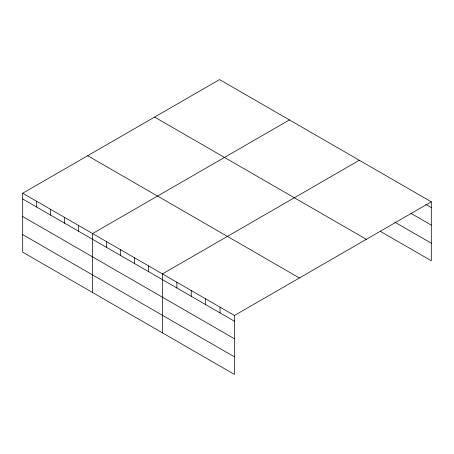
<?xml version="1.0" encoding="UTF-8"?>
<svg xmlns="http://www.w3.org/2000/svg" width="454" height="454" viewBox="0 0 454 454"><rect width="100%" height="100%" fill="white"/><g stroke="black" fill="none" stroke-linecap="round" stroke-linejoin="round"><path stroke-width="0.68" d="M234.446 338.78L234.446 315.485L22.7 193.234L22.7 252.169L234.446 374.419L234.446 338.78L22.7 216.53M380.304 231.324L431.3 260.766L431.3 201.831L219.554 79.581L22.7 193.234M289.431 119.924L92.576 233.577L92.576 292.512M359.307 160.268L162.453 273.921L162.453 332.856M234.446 315.485L431.3 201.831M425.903 204.453L431.3 207.569M410.904 213.352L431.3 225.127M394.702 222.085L431.3 243.213M154.593 117.087L366.338 239.337M87.662 155.728L299.407 277.979M22.7 198.971L234.446 321.222M22.7 234.616L234.446 356.867M220.048 307.171L220.048 312.908M205.651 298.857L205.651 304.6M191.248 290.543L191.248 296.286M176.85 282.229L176.85 287.972M148.475 265.851L148.475 271.588M134.503 257.781L134.503 263.519M120.526 249.711L120.526 255.454M106.554 241.642L106.554 247.385M78.599 225.507L78.599 231.245M64.627 217.438L64.627 223.181M50.649 209.368L50.649 215.111M36.678 201.304L36.678 207.041"/></g></svg>
